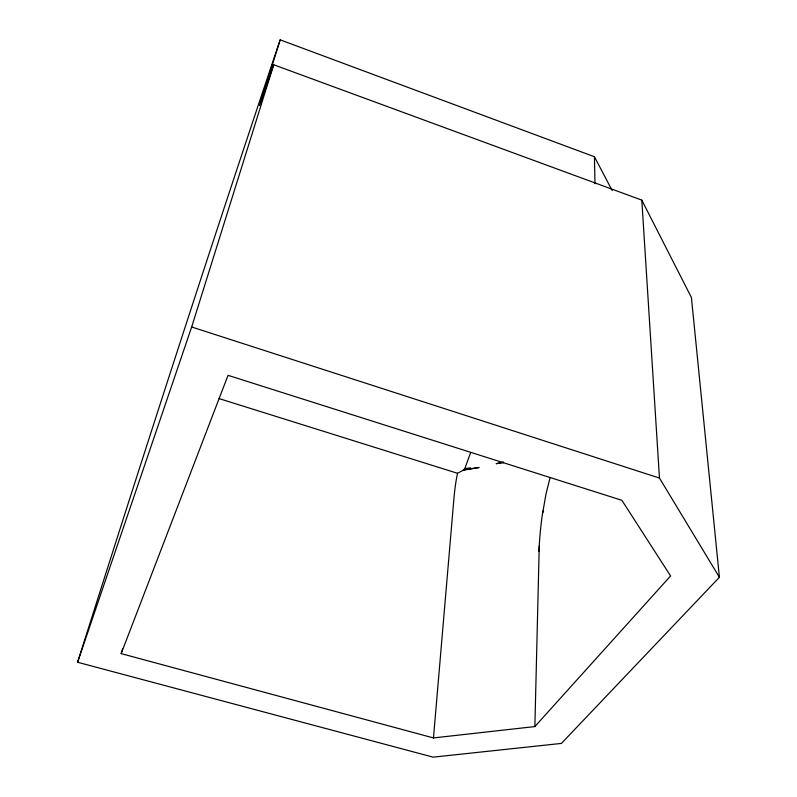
<?xml version="1.0" encoding="UTF-8"?>
<svg xmlns="http://www.w3.org/2000/svg" width="797" height="797" viewBox="0 0 797 797"><rect width="100%" height="100%" fill="white"/><g stroke="black" fill="none" stroke-linecap="round" stroke-linejoin="round"><path stroke-width="1.2" d="M122.569 648.838L121.174 653.62L433.468 737.932L534.867 726.575L539.25 545.915A770.858 520.431 8.5 0 1 542.209 515.649L545.955 494.21L550.03 477.802M433.468 737.932L453.862 499.241A440.462 274.088 45.7 0 1 456.282 479.615L457.518 473.288L463.157 470.29L464.79 468.666L470.678 452.477M538.991 551.434L539.25 545.915M280.175 39.85L259.523 105.563L273.71 64.766L641.814 200.137L691.407 297.48L719.402 577.277L561.427 743.412L433.12 757.15L77.598 662.257C143.53 454.27 210.528 246.622 280.175 39.85L594.432 156.75L612.196 190.583M77.598 662.257L191.669 326.989L273.71 64.766M121.174 653.62L228.042 375.337L621.889 500.297L670.586 575.952L534.867 726.575M542.747 512.401L543.534 511.445L542.906 511.086M503.565 461.981L496.113 463.685L503.485 462.708M463.954 469.702L479.107 467.49L463.157 470.29M464.79 468.666L470.559 467.829L470.638 468.636M219.045 398.58L457.518 473.288M191.669 326.989L659.468 478.061L719.402 577.277M641.814 200.137L659.468 478.061M594.432 156.75L595 183.808"/></g></svg>
